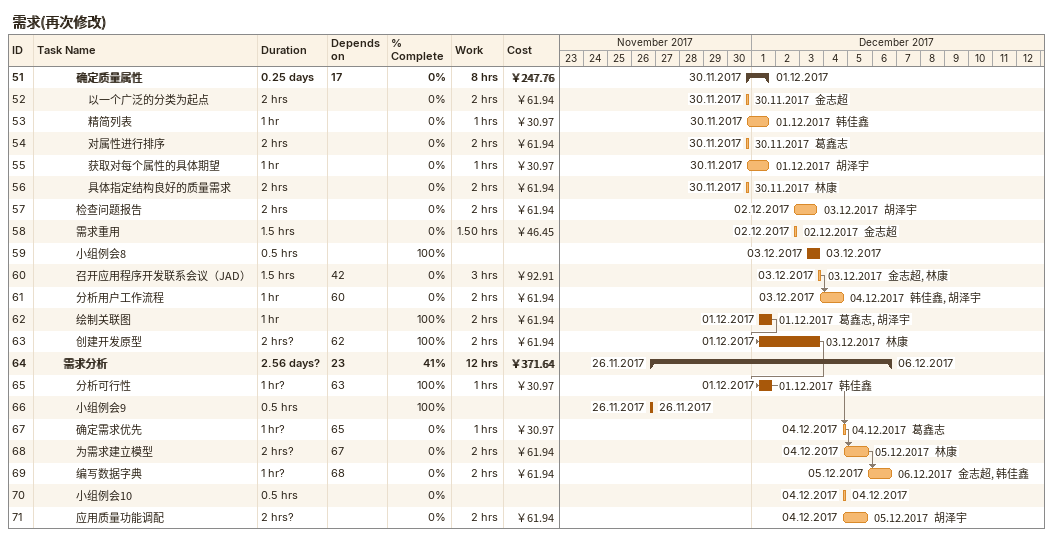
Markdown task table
需求(再次修改)

| ID | Level | Task | Duration | Start | Finish | Predecessors | Resources | % complete | Work (h) | Cost (￥) |
|---|---|---|---|---|---|---|---|---|---|---|
| 51 | 4 | **确定质量属性** | 0.25d | 2017-11-30 | 2017-12-01 | 17 |  | 0 | 8 | 247.76 |
| 52 | 5 | 以一个广泛的分类为起点 | 2h | 2017-11-30 | 2017-11-30 |  | 金志超 | 0 | 2 | 61.94 |
| 53 | 5 | 精简列表 | 1h | 2017-11-30 | 2017-12-01 |  | 韩佳鑫 | 0 | 1 | 30.97 |
| 54 | 5 | 对属性进行排序 | 2h | 2017-11-30 | 2017-11-30 |  | 葛鑫志 | 0 | 2 | 61.94 |
| 55 | 5 | 获取对每个属性的具体期望 | 1h | 2017-11-30 | 2017-12-01 |  | 胡泽宇 | 0 | 1 | 30.97 |
| 56 | 5 | 具体指定结构良好的质量需求 | 2h | 2017-11-30 | 2017-11-30 |  | 林康 | 0 | 2 | 61.94 |
| 57 | 4 | 检查问题报告 | 2h | 2017-12-02 | 2017-12-03 |  | 胡泽宇 | 0 | 2 | 61.94 |
| 58 | 4 | 需求重用 | 1.5h | 2017-12-02 | 2017-12-02 |  | 金志超 | 0 | 1.50 | 46.45 |
| 59 | 4 | 小组例会8 | 0.5h | 2017-12-03 | 2017-12-03 |  |  | 100 |  |  |
| 60 | 4 | 召开应用程序开发联系会议（JAD） | 1.5h | 2017-12-03 | 2017-12-03 | 42 | 金志超, 林康 | 0 | 3 | 92.91 |
| 61 | 4 | 分析用户工作流程 | 1h | 2017-12-03 | 2017-12-04 | 60 | 韩佳鑫, 胡泽宇 | 0 | 2 | 61.94 |
| 62 | 4 | 绘制关联图 | 1h | 2017-12-01 | 2017-12-01 |  | 葛鑫志, 胡泽宇 | 100 | 2 | 61.94 |
| 63 | 4 | 创建开发原型 | 2h? | 2017-12-01 | 2017-12-03 | 62 | 林康 | 100 | 2 | 61.94 |
| 64 | 3 | **需求分析** | 2.56d? | 2017-11-26 | 2017-12-06 | 23 |  | 41 | 12 | 371.64 |
| 65 | 4 | 分析可行性 | 1h? | 2017-12-01 | 2017-12-01 | 63 | 韩佳鑫 | 100 | 1 | 30.97 |
| 66 | 4 | 小组例会9 | 0.5h | 2017-11-26 | 2017-11-26 |  |  | 100 |  |  |
| 67 | 4 | 确定需求优先 | 1h? | 2017-12-04 | 2017-12-04 | 65 | 葛鑫志 | 0 | 1 | 30.97 |
| 68 | 4 | 为需求建立模型 | 2h? | 2017-12-04 | 2017-12-05 | 67 | 林康 | 0 | 2 | 61.94 |
| 69 | 4 | 编写数据字典 | 1h? | 2017-12-05 | 2017-12-06 | 68 | 金志超, 韩佳鑫 | 0 | 2 | 61.94 |
| 70 | 4 | 小组例会10 | 0.5h | 2017-12-04 | 2017-12-04 |  |  | 0 |  |  |
| 71 | 4 | 应用质量功能调配 | 2h? | 2017-12-04 | 2017-12-05 |  | 胡泽宇 | 0 | 2 | 61.94 |
